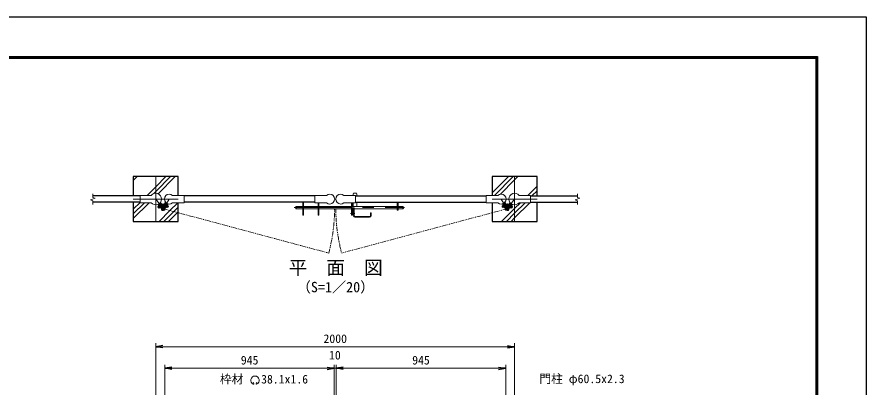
# Model space of a CAD drawing. Units: millimetres, scale not verified. Extents: x -4200 to 4200, y -2970 to 2970.
# Drawn here: x -531 to 4200, y 907 to 2970 of the extents above; entities that cross this region are included whole.
import ezdxf
from ezdxf.enums import TextEntityAlignment as Align

# ---------------------------------------------------------------- set-up
doc = ezdxf.new("R2010")
doc.units = ezdxf.units.MM
doc.header["$LTSCALE"] = 10
doc.linetypes.add('USER1', pattern=[50.8, 31.75, -6.35, 6.35, -6.35])
doc.linetypes.add('USER2', pattern=[5, 2.5, -0.5, 0.5, -0.5, 0.5, -0.5])
for name, color, linetype, lineweight in [('0-0_D-TTL-TXT', 7, 'Continuous', 25), ('0-1_D-BMK', 2, 'USER1', 13), ('0-2_D-STR1', 1, 'Continuous', 25), ('0-3_D-STR3', 3, 'Continuous', 13), ('0-5_D-STR4', 7, 'Continuous', 25), ('0-6_D-DCR-HCH', 7, 'Continuous', 13), ('0-7_D-STR-DIM', 7, 'Continuous', 13), ('0-A_D-STR-TXT', 7, 'Continuous', 13), ('0-C_D-TTL', 7, 'Continuous', 25)]:
    doc.layers.add(name, color=color, linetype=linetype, lineweight=lineweight)
doc.layers.add('0-8_0', color=7, linetype='Continuous')
doc.styles.add('ＭＳ ゴシック', font='')
doc.styles.get('ＭＳ ゴシック').set_extended_font_data('MS Gothic')

# ---------------------------------------------------------------- blocks, each defined once
blk = doc.blocks.new('_Open')
at = {"layer": '0-8_0'}
blk.add_line((-10, 1.667), (0, 0), dxfattribs=at)
blk.add_lwpolyline([(-10, -1.667), (0, 0), (-10, 0)], dxfattribs=at)

msp = doc.modelspace()

# ---------------------------------------------------------------- linework, layer by layer
at = {"layer": '0-1_D-BMK'}
for p, q in [((241.99, 2079.85), (241.99, 1829.85)), ((2241.99, 2079.85), (2241.99, 1829.85)), ((116.99, 1954.85), (366.99, 1954.85)), ((241.99, 1954.85), (283.83, 1901.12)), ((317.39, 1954.85), (283.83, 1901.12)), ((2116.99, 1954.85), (2366.99, 1954.85)), ((2166.59, 1954.85), (2200.15, 1901.12)), ((2241.99, 1954.85), (2200.15, 1901.12)), ((282.56, 1929.03), (253.15, 1906.13)), ((282.33, 1928.95), (312.72, 1909.96)), ((1013.36, 1907.15), (1628.94, 1907.15)), ((2201.66, 1928.95), (2171.26, 1909.96)), ((2201.42, 1929.03), (2230.83, 1906.13)), ((1326.96, 1874.65), (1352.11, 1874.65))]:
    msp.add_line(p, q, dxfattribs=at)
at = {"layer": '0-1_D-BMK', "linetype": 'USER2'}
for p, q in [((283.83, 1901.12), (1205.85, 1654.07)), ((2200.15, 1901.12), (1278.14, 1654.07))]:
    msp.add_line(p, q, dxfattribs=at)
for centre, start, end in [((283.83, 1901.12), 345, 359.97183), ((2200.15, 1901.12), 180.02817, 195)]:
    msp.add_arc(centre, 954.67, start, end, dxfattribs=at)
at = {"layer": '0-2_D-STR1'}
for p, q in [((154.49, 1972.35), (-108.01, 1972.35)), ((1129.09, 1972.35), (399.89, 1972.35)), ((1354.89, 1972.35), (2084.09, 1972.35)), ((2329.49, 1972.35), (2591.99, 1972.35)), ((154.49, 1937.35), (-108.01, 1937.35)), ((1129.09, 1937.35), (399.89, 1937.35)), ((1354.89, 1937.35), (2084.09, 1937.35)), ((2329.49, 1937.35), (2591.99, 1937.35))]:
    msp.add_line(p, q, dxfattribs=at)
at = {"layer": '0-3_D-STR3'}
for p, q in [((1347.89, 1988.65), (1356.89, 1988.65)), ((216.84, 1975.2), (154.49, 1975.2)), ((335.89, 1975.2), (399.89, 1975.2)), ((1193.09, 1975.2), (1129.09, 1975.2)), ((1290.89, 1975.2), (1354.89, 1975.2)), ((1342.89, 1983.65), (1342.89, 1975.2)), ((1361.89, 1983.65), (1361.89, 1972.35)), ((2148.09, 1975.2), (2084.09, 1975.2)), ((2267.14, 1975.2), (2329.49, 1975.2)), ((260.01, 1918.2), (254.09, 1913.59)), ((260.85, 1904.92), (254.09, 1913.59)), ((270.95, 1904.15), (254.65, 1925.08)), ((272.77, 1905.56), (256.79, 1926.09)), ((258.99, 1926.52), (258.81, 1925.11)), ((258.81, 1925.11), (272.37, 1907.7)), ((265.3, 1931.43), (258.99, 1926.52)), ((261.93, 1924.37), (260.35, 1923.14)), ((266.77, 1909.53), (260.85, 1904.92)), ((262.61, 1920.23), (261.83, 1919.62)), ((269.37, 1911.55), (262.61, 1920.23)), ((265.3, 1931.43), (266.7, 1931.26)), ((282.24, 1912.94), (266.26, 1933.46)), ((268.24, 1929.29), (266.66, 1928.06)), ((266.66, 1928.06), (277.72, 1913.85)), ((266.7, 1931.26), (280.26, 1913.85)), ((283.08, 1915.59), (267.75, 1935.28)), ((269.37, 1911.55), (268.58, 1910.94)), ((272.77, 1905.56), (270.95, 1904.15)), ((279.3, 1915.08), (277.72, 1913.85)), ((282.24, 1912.94), (283.18, 1913.67)), ((282.25, 1914.26), (296.46, 1937.01)), ((284.2, 1913.04), (282.25, 1914.26)), ((284.2, 1913.04), (298.09, 1935.27)), ((297.76, 1932.86), (286.07, 1914.15)), ((288.6, 1914.42), (286.9, 1915.48)), ((298.13, 1929.68), (288.6, 1914.42)), ((295.38, 1910.18), (293.69, 1911.24)), ((294.38, 1906.68), (308.26, 1928.91)), ((294.38, 1906.68), (296.33, 1905.46)), ((306.24, 1927.57), (294.55, 1908.85)), ((296.3, 1905.42), (310.54, 1928.22)), ((298.13, 1929.68), (296.44, 1930.74)), ((297.21, 1913.11), (303.04, 1922.44)), ((298.06, 1912.58), (297.21, 1913.11)), ((299.14, 1933.18), (297.76, 1932.86)), ((305.92, 1928.94), (299.14, 1933.18)), ((306.37, 1907.39), (300.01, 1911.36)), ((303.89, 1921.91), (303.04, 1922.44)), ((312.2, 1916.72), (305.84, 1920.69)), ((305.92, 1928.94), (306.24, 1927.57)), ((306.37, 1907.39), (312.2, 1916.72)), ((1022.39, 1910.65), (1022.39, 1903.65)), ((1025.39, 1913.65), (1061.59, 1913.65)), ((1025.39, 1913.65), (1025.39, 1900.65)), ((1025.39, 1900.65), (1061.59, 1900.65)), ((1066.09, 1937.35), (1066.09, 1864.65)), ((1066.09, 1913.65), (1147.09, 1913.65)), ((1066.09, 1900.65), (1147.09, 1900.65)), ((1147.09, 1934.5), (1147.09, 1864.65)), ((1151.59, 1913.65), (1332.39, 1913.65)), ((1151.59, 1900.65), (1332.39, 1900.65)), ((1336.89, 1934.5), (1336.89, 1864.65)), ((1336.89, 1913.65), (1587.89, 1913.65)), ((1336.89, 1900.65), (1342.89, 1900.65)), ((1342.89, 1934.5), (1342.89, 1913.65)), ((1342.89, 1905.65), (1342.89, 1862.65)), ((1342.89, 1905.65), (1347.39, 1905.65)), ((1347.39, 1905.65), (1347.39, 1862.65)), ((1347.39, 1900.65), (1587.89, 1900.65)), ((1361.89, 1937.35), (1361.89, 1913.65)), ((1587.89, 1937.35), (1587.89, 1892.15)), ((1592.39, 1913.65), (1587.89, 1913.65)), ((1592.39, 1900.65), (1587.89, 1900.65)), ((1592.39, 1937.35), (1592.39, 1892.15)), ((1592.39, 1913.65), (1619.39, 1913.65)), ((1592.39, 1900.65), (1619.39, 1900.65)), ((1619.39, 1913.65), (1619.39, 1900.65)), ((1622.39, 1910.65), (1622.39, 1903.65)), ((2187.68, 1905.42), (2173.44, 1928.22)), ((2189.61, 1906.68), (2175.72, 1928.91)), ((2177.61, 1907.39), (2183.97, 1911.36)), ((2178.06, 1928.94), (2177.74, 1927.57)), ((2177.74, 1927.57), (2189.43, 1908.85)), ((2178.06, 1928.94), (2184.84, 1933.18)), ((2179.06, 1925.45), (2180.76, 1926.51)), ((2180.09, 1921.91), (2180.94, 1922.44)), ((2180.76, 1926.51), (2190.3, 1911.24)), ((2186.77, 1913.11), (2180.94, 1922.44)), ((2184.84, 1933.18), (2186.22, 1932.86)), ((2185.85, 1929.68), (2187.55, 1930.74)), ((2185.85, 1929.68), (2195.38, 1914.42)), ((2199.78, 1913.04), (2185.9, 1935.27)), ((2185.92, 1912.58), (2186.77, 1913.11)), ((2186.22, 1932.86), (2197.91, 1914.15)), ((2201.73, 1914.26), (2187.52, 1937.01)), ((2189.61, 1906.68), (2187.65, 1905.46)), ((2188.6, 1910.18), (2190.3, 1911.24)), ((2195.38, 1914.42), (2197.08, 1915.48)), ((2199.78, 1913.04), (2201.73, 1914.26)), ((2201.74, 1912.94), (2200.8, 1913.67)), ((2200.9, 1915.59), (2216.23, 1935.28)), ((2201.74, 1912.94), (2217.73, 1933.46)), ((2217.28, 1931.26), (2203.72, 1913.85)), ((2204.68, 1915.08), (2206.26, 1913.85)), ((2217.32, 1928.06), (2206.26, 1913.85)), ((2222.06, 1924.37), (2211, 1910.17)), ((2211, 1910.17), (2212.57, 1908.94)), ((2211.21, 1905.56), (2227.19, 1926.09)), ((2211.21, 1905.56), (2213.03, 1904.15)), ((2225.17, 1925.11), (2211.61, 1907.7)), ((2213.03, 1904.15), (2229.33, 1925.08)), ((2214.61, 1911.55), (2221.37, 1920.23)), ((2214.61, 1911.55), (2215.4, 1910.94)), ((2215.74, 1929.29), (2217.32, 1928.06)), ((2217.21, 1909.53), (2223.13, 1904.92)), ((2218.68, 1931.43), (2217.28, 1931.26)), ((2218.68, 1931.43), (2224.99, 1926.52)), ((2221.37, 1920.23), (2222.16, 1919.62)), ((2222.06, 1924.37), (2223.63, 1923.14)), ((2223.13, 1904.92), (2229.89, 1913.59)), ((2223.97, 1918.2), (2229.89, 1913.59)), ((2224.99, 1926.52), (2225.17, 1925.11)), ((1351.89, 1858.15), (1433.89, 1858.15)), ((1351.89, 1853.65), (1433.89, 1853.65)), ((1438.39, 1878.65), (1438.39, 1862.65)), ((1438.39, 1878.65), (1442.89, 1878.65)), ((1442.89, 1878.65), (1442.89, 1862.65)), ((1587.89, 1892.15), (1592.39, 1892.15))]:
    msp.add_line(p, q, dxfattribs=at)
for points in [[(216.84, 1934.5), (154.49, 1934.5), (154.49, 1975.2)], [(335.89, 1934.5), (399.89, 1934.5), (399.89, 1975.2)], [(1193.09, 1934.5), (1129.09, 1934.5), (1129.09, 1975.2)], [(1290.89, 1934.5), (1354.89, 1934.5), (1354.89, 1975.2)], [(2148.09, 1934.5), (2084.09, 1934.5), (2084.09, 1975.2)], [(2267.14, 1934.5), (2329.49, 1934.5), (2329.49, 1975.2)], [(261.93, 1924.37), (272.99, 1910.17), (271.41, 1908.94)], [(304.92, 1925.45), (303.22, 1926.51), (293.69, 1911.24)], [(1061.59, 1937.35), (1061.59, 1864.65), (1066.09, 1864.65)], [(1151.59, 1934.5), (1151.59, 1864.65), (1147.09, 1864.65)], [(1332.39, 1934.5), (1332.39, 1864.65), (1336.89, 1864.65)], [(2177.61, 1907.39), (2171.78, 1916.72), (2178.14, 1920.69)]]:
    msp.add_lwpolyline(points, dxfattribs=at)
for centre in [(283.83, 1901.12), (2200.15, 1901.12)]:
    msp.add_circle(centre, 6.3, dxfattribs=at)
for centre, radius, start, end in [((241.99, 1954.85), 32.35, 218.9806, 141.0194), ((1347.89, 1983.65), 5, 90, 180), ((1356.89, 1983.65), 5, 0, 90), ((2241.99, 1954.85), 32.35, 38.9806, 321.0194), ((317.39, 1954.85), 27.5, 47.73142, 312.26858), ((1211.59, 1954.85), 27.5, 227.73142, 132.26858), ((1272.39, 1954.85), 27.5, 47.73142, 312.26858), ((2166.59, 1954.85), 27.5, 227.73142, 132.26858), ((268.43, 1904.63), 5, 347.17344, 37.90819), ((283.83, 1901.12), 10.8, 97.27686, 18.74636), ((284.21, 1916.92), 5, 217.90819, 259.49832), ((281.83, 1916.8), 5, 277.27686, 328.01161), ((298.79, 1906.2), 5, 148.01161, 198.74636), ((1025.39, 1910.65), 3, 90, 180), ((1025.39, 1903.65), 3, 180, 270), ((1619.39, 1910.65), 3, 0, 90), ((1619.39, 1903.65), 3, 270, 0), ((2200.15, 1901.12), 10.8, 161.25364, 82.72314), ((2185.19, 1906.2), 5, 341.25364, 31.98839), ((2202.15, 1916.8), 5, 211.98839, 262.72314), ((2199.78, 1916.92), 5, 280.50168, 322.09181), ((2215.56, 1904.63), 5, 142.09181, 192.82656), ((1351.89, 1862.65), 9, 180, 270), ((1351.89, 1862.65), 4.5, 180, 270), ((1433.89, 1862.65), 4.5, 270, 0), ((1433.89, 1862.65), 9, 270, 0)]:
    msp.add_arc(centre, radius, start, end, dxfattribs=at)
at = {"layer": '0-5_D-STR4'}
for p, q in [((116.99, 2079.85), (116.99, 1972.35)), ((366.99, 2079.85), (116.99, 2079.85)), ((366.99, 1975.2), (366.99, 2079.85)), ((2116.99, 2079.85), (2116.99, 1975.2)), ((2366.99, 2079.85), (2116.99, 2079.85)), ((2366.99, 1972.35), (2366.99, 2079.85)), ((116.99, 1937.35), (116.99, 1829.85)), ((2116.99, 1934.5), (2116.99, 1829.85))]:
    msp.add_line(p, q, dxfattribs=at)
for points in [[(116.99, 1829.85), (366.99, 1829.85), (366.99, 1934.5)], [(2116.99, 1829.85), (2366.99, 1829.85), (2366.99, 1937.35)]]:
    msp.add_lwpolyline(points, dxfattribs=at)
at = {"layer": '0-6_D-DCR-HCH'}
for p, q in [((116.99, 2057.86), (138.99, 2079.85)), ((255.44, 1984.17), (351.12, 2079.85)), ((2116.99, 1989.57), (2207.27, 2079.85)), ((2129.14, 1975.2), (2233.79, 2079.85)), ((2314.76, 1975.2), (2366.99, 2027.44)), ((2338.42, 1972.35), (2366.99, 2000.92)), ((2364.94, 1972.35), (2366.99, 1974.41)), ((116.99, 1898.76), (154.49, 1936.26)), ((116.99, 1845.73), (205.77, 1934.5)), ((116.99, 1872.24), (179.25, 1934.5)), ((2329.49, 1936.91), (2329.94, 1937.35))]:
    msp.add_line(p, q, dxfattribs=at)
for points in [[(193.44, 1975.2), (241.99, 2023.76), (298.09, 2079.85)], [(229.2, 1984.45), (241.99, 1997.24), (324.6, 2079.85)], [(2162.47, 1982.02), (2241.99, 2061.54), (2260.31, 2079.85)], [(260.22, 1829.85), (321.42, 1891.05), (364.87, 1934.5)], [(286.73, 1829.85), (342.33, 1885.45), (366.99, 1910.11)], [(2169.41, 1829.85), (2241.99, 1902.44), (2274.06, 1934.5)], [(2195.92, 1829.85), (2241.99, 1875.92), (2300.57, 1934.5)], [(2222.44, 1829.85), (2241.99, 1849.41), (2327.09, 1934.5)], [(313.25, 1829.85), (363.24, 1879.85), (366.99, 1883.59)]]:
    msp.add_lwpolyline(points, dxfattribs=at)
at = {"layer": '0-7_D-STR-DIM'}
for p, q in [((-121.22, 1950.04), (-94.79, 1959.66)), ((-108.01, 1945.23), (-121.22, 1950.04)), ((-108.01, 1964.47), (-108.01, 1984.85)), ((-94.79, 1959.66), (-108.01, 1964.47)), ((-108.01, 1924.85), (-108.01, 1945.23)), ((2578.78, 1950.04), (2605.21, 1959.66)), ((2591.99, 1945.23), (2578.78, 1950.04)), ((2591.99, 1964.47), (2591.99, 1984.85)), ((2605.21, 1959.66), (2591.99, 1964.47)), ((2591.99, 1924.85), (2591.99, 1945.23)), ((241.99, 816.61), (241.99, 1151.37)), ((2241.99, 816.61), (2241.99, 1151.37)), ((281.99, 1131.37), (2201.99, 1131.37)), ((291.99, 718.37), (291.99, 1031.37)), ((1196.99, 1011.37), (331.99, 1011.37)), ((1196.99, 1011.37), (1156.99, 1011.37)), ((1236.99, 718.37), (1236.99, 1031.37)), ((1236.99, 718.37), (1236.99, 1031.37)), ((1236.99, 1011.37), (1246.99, 1011.37)), ((1246.99, 718.37), (1246.99, 1031.37)), ((1246.99, 718.37), (1246.99, 1031.37)), ((1286.99, 1011.37), (2151.99, 1011.37)), ((1286.99, 1011.37), (1326.99, 1011.37)), ((2191.99, 718.37), (2191.99, 1031.37))]:
    msp.add_line(p, q, dxfattribs=at)
at = {"layer": '0-A_D-STR-TXT'}
for p, q in [((788.78, 925.75), (784.95, 933.96)), ((801.36, 925.74), (805.89, 933.58))]:
    msp.add_line(p, q, dxfattribs=at)
for centre, radius, start, end in [((795.07, 944.63), 23.75, 292.92895, 245.65759), ((786.32, 925.29), 2.5, 245.55066, 10.6575), ((803.82, 925.28), 2.5, 169.34241, 276.63708)]:
    msp.add_arc(centre, radius, start, end, dxfattribs=at)
at = {"layer": '0-C_D-TTL', "color": 2}
msp.add_lwpolyline([(-4200, 2970), (4200, 2970), (4200, -2970), (-4200, -2970)], close=True, dxfattribs=at)
at = {"layer": '0-C_D-TTL'}
for points in [[(-3930, 2750), (3930, 2750), (3930, -2750), (-3930, -2750)], [(-3927.5, 2747.5), (3927.5, 2747.5), (3927.5, -2747.5), (-3927.5, -2747.5)], [(-3925, 2745), (3925, 2745), (3925, -2745), (-3925, -2745)], [(-3922.5, 2742.5), (3922.5, 2742.5), (3922.5, -2742.5), (-3922.5, -2742.5)], [(-3920, 2740), (3920, 2740), (3920, -2740), (-3920, -2740)]]:
    msp.add_lwpolyline(points, close=True, dxfattribs=at)

# ---------------------------------------------------------------- block references
at = {"layer": '0-7_D-STR-DIM', "xscale": 4, "yscale": 4, "rotation": 180}
for p in [(241.99, 1131.37), (291.99, 1011.37), (1246.99, 1011.37), (1246.99, 1011.37)]:
    msp.add_blockref('_Open', p, dxfattribs=at)
at = {"layer": '0-7_D-STR-DIM', "xscale": 4, "yscale": 4}
for p in [(2241.99, 1131.37), (1236.99, 1011.37), (1236.99, 1011.37), (2191.99, 1011.37)]:
    msp.add_blockref('_Open', p, dxfattribs=at)

# ---------------------------------------------------------------- texts
at = {"layer": '0-0_D-TTL-TXT', "style": 'ＭＳ ゴシック'}
for s, height, p in [('平\u3000面\u3000図', 76.98, (982.09, 1511.33)), ('（S=1／20）', 57.7, (1027.57, 1418.13))]:
    msp.add_text(s, height=height, dxfattribs=at).set_placement(p, align=Align.BOTTOM_LEFT)
at = {"layer": '0-7_D-STR-DIM', "style": 'ＭＳ ゴシック'}
for s, p in [('2000', (1176.74, 1138.12)), ('10', (1207.59, 1046.12)), ('945', (716.02, 1018.12)), ('945', (1671.02, 1018.12))]:
    msp.add_text(s, height=48.09, dxfattribs=at).set_placement(p, align=Align.BOTTOM_LEFT)
at = {"layer": '0-A_D-STR-TXT', "style": 'ＭＳ ゴシック'}
for s, p in [('枠材 \u300038.1x1.6', (599.56, 912.32)), ('門柱 φ60.5x2.3', (2379.38, 914.35))]:
    msp.add_text(s, height=48.09, dxfattribs=at).set_placement(p, align=Align.BOTTOM_LEFT)

doc.saveas('drawing.dxf')
